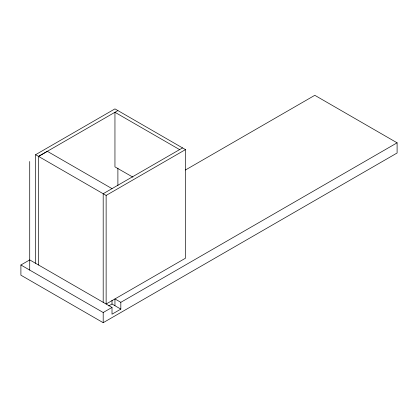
<?xml version="1.0" encoding="UTF-8"?>
<svg xmlns="http://www.w3.org/2000/svg" width="418" height="418" viewBox="0 0 418 418"><rect width="100%" height="100%" fill="white"/><g stroke="black" fill="none" stroke-linecap="round" stroke-linejoin="round"><path stroke-width="0.63" d="M35.593 263.298L35.593 154.697L114.95 108.884L185.487 149.607L185.487 258.209L106.13 304.022L106.13 195.425L185.487 149.607M38.534 264.996L38.534 156.395L117.892 110.582M182.551 147.909L103.194 193.727L103.194 302.329M20.9 264.996L29.72 259.907L112.008 307.418L112.008 314.205L120.828 309.116L120.828 302.329L397.1 142.82L397.1 153.004L103.194 322.691L20.9 275.18L20.9 264.996L103.194 312.507L112.008 307.418M185.425 170.006L314.806 95.309L397.1 142.82M108.706 305.934L112.008 304.022L120.828 309.116M38.534 156.395L47.349 151.326L112.008 188.638M132.94 177.175L114.95 166.871L114.95 112.28L179.609 149.607M35.593 154.697L106.13 195.425M120.828 302.329L114.95 298.933L114.95 305.72M117.892 168.114L117.892 185.566M112.008 300.323L112.008 304.022M103.194 312.507L103.194 322.691M29.72 161.489L29.72 270.085"/></g></svg>
